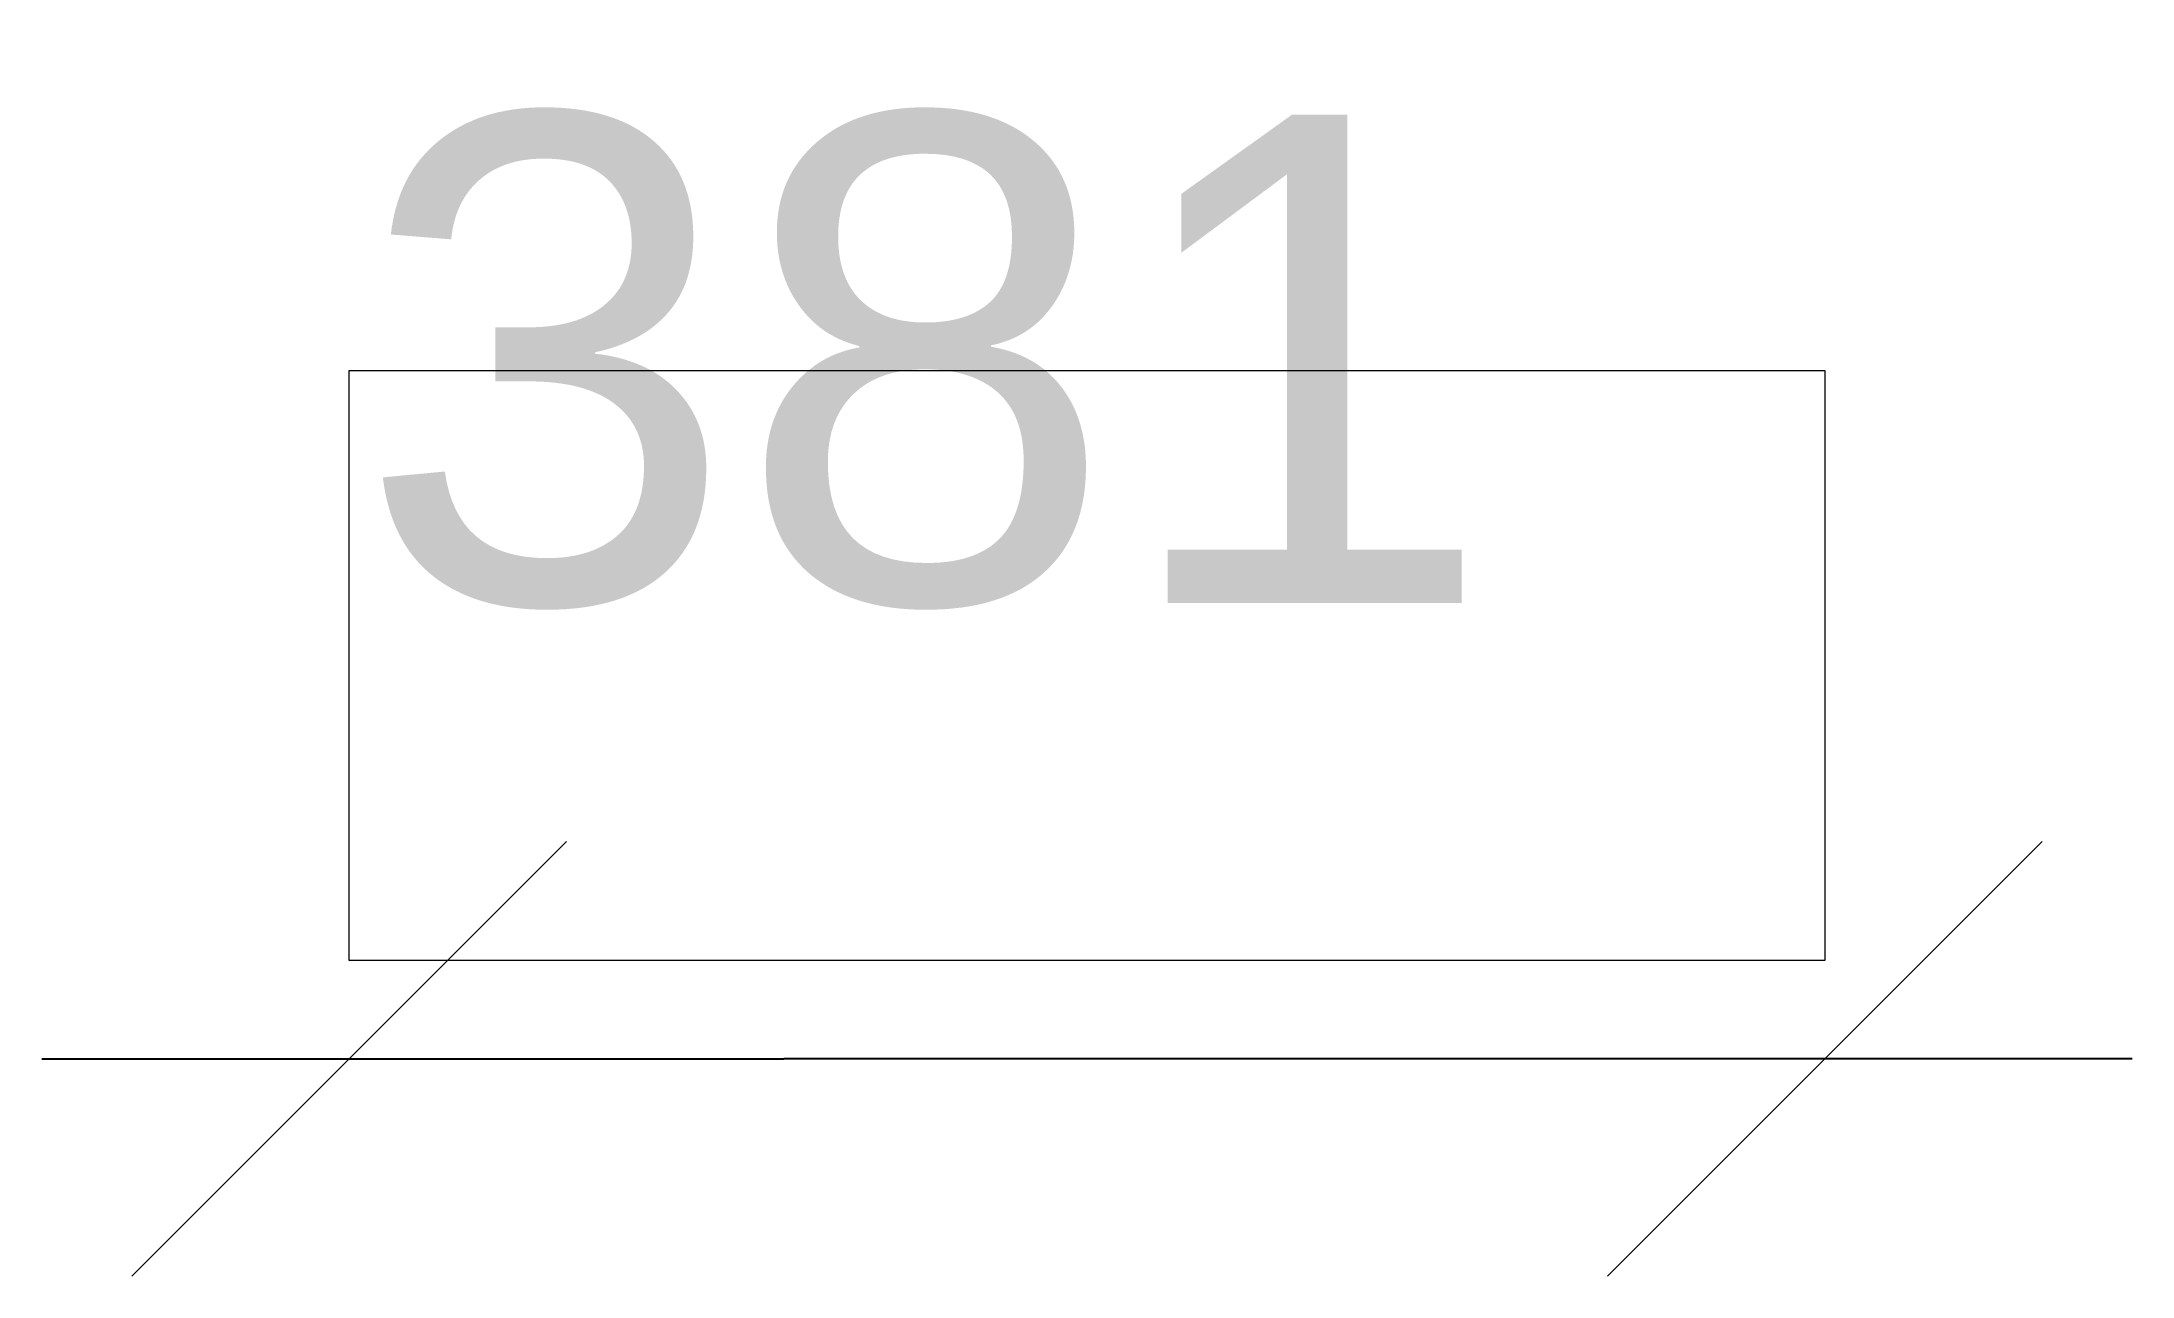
# Model space of a CAD drawing. Header units: millimetres. Extents: x -54 to 486, y -31 to 288.
import ezdxf

# ---------------------------------------------------------------- set-up
doc = ezdxf.new("R2010")
doc.units = ezdxf.units.MM
doc.header["$LTSCALE"] = 50
doc.header["$PDMODE"] = 1
doc.header["$PDSIZE"] = -2
doc.layers.add('Dimension', color=7, linetype='Continuous', lineweight=5)
doc.layers.add('None', color=7, linetype='Continuous', lineweight=5)
doc.styles.add('Arial', font='Arial.ttf')
doc.dimstyles.new('Arch', dxfattribs={"dimtxt": 126.090495, "dimasz": 112.241211, "dimexe": 158.75, "dimexo": 79.375, "dimgap": 79.375, "dimtad": 1, "dimtxsty": 'Arial', "dimblk": 'VW_SLASH', "dimblk1": 'VW_SLASH', "dimblk2": 'VW_SLASH', "dimcen": 0, "dimdle": 79.375, "dimazin": 0, "dimtfac": 1, "dimtix": 1, "dimtmove": 0, "dimatfit": 0, "dimldrblk": 'VW_FILLEDARROW', "dimfxl": 1, "dimfrac": 2, "dimtolj": 1, "dimarcsym": 0})

# ---------------------------------------------------------------- blocks, each defined once
blk = doc.blocks.new('VW_SLASH')
at = {"color": 0, "linetype": 'ByBlock', "lineweight": -2, "transparency": 16777216}
blk.add_line((0.7072, 0), (-1, 0), dxfattribs=at)
at = {"color": 0, "linetype": 'Continuous', "lineweight": 20, "transparency": 16777216, "flags": 128}
blk.add_lwpolyline([(0.5001, 0.5001), (-0.5001, -0.5001)], dxfattribs=at)
blk = doc.blocks.new('*D1')
at = {"layer": 'Defpoints', "color": 0, "transparency": 33554687}
for p in [(25.4, 50.8), (406.4, 50.8), (25.4, 25.4)]:
    blk.add_point(p, dxfattribs=at)
at = {"layer": 'Dimension', "color": 0, "linetype": 'Continuous', "lineweight": -2, "transparency": 33554687}
blk.add_line((294.16, 25.4), (137.64, 25.4), dxfattribs=at)
at = {"layer": 'Dimension', "color": 0, "lineweight": -2, "xscale": 112.2412109375, "yscale": 112.2412109375, "zscale": 112.2412109375, "rotation": 180}
blk.add_blockref('VW_SLASH', (25.4, 25.4), dxfattribs=at)
at = {"layer": 'Dimension', "color": 0, "lineweight": -2, "xscale": 112.2412109375, "yscale": 112.2412109375, "zscale": 112.2412109375}
blk.add_blockref('VW_SLASH', (406.4, 25.4), dxfattribs=at)
at = {"layer": 'Dimension', "color": 0, "lineweight": 5, "transparency": 33554687, "insert": (174.31, 205.32), "char_height": 126.09, "attachment_point": 5, "style": 'Arial'}
blk.add_mtext('\\A1;381', dxfattribs=at)
blk = doc.blocks.new('VW_FILLEDARROW')
at = {"linetype": 'Continuous', "lineweight": 0, "transparency": 16777216}
blk.add_hatch(color=0, dxfattribs=at).paths.add_polyline_path([(-1.4144, 0.379), (0, 0), (-1.4144, -0.379)])
at = {"color": 0, "linetype": 'Continuous', "lineweight": 5, "transparency": 16777216, "flags": 128}
blk.add_lwpolyline([(-1.4144, 0.379), (0, 0), (-1.4144, -0.379)], close=True, dxfattribs=at)

msp = doc.modelspace()

# ---------------------------------------------------------------- wipeouts: each hides what was drawn before it
at = {"color": 255, "linetype": 'Continuous', "lineweight": 5, "transparency": 33554687}
msp.add_wipeout([(25.4, 203.2), (406.4, 203.2), (406.4, 50.8), (25.4, 50.8)], dxfattribs=at).dxf.layer = 'None'

# ---------------------------------------------------------------- next in the draw order: linework, layer by layer
at = {"layer": 'None', "color": 7, "linetype": 'Continuous', "lineweight": 5, "transparency": 33554687, "flags": 128}
msp.add_lwpolyline([(25.4, 203.2), (406.4, 203.2), (406.4, 50.8), (25.4, 50.8)], close=True, dxfattribs=at)

# ---------------------------------------------------------------- next in the draw order: dimensions: what is measured, and where the dimension line sits
at = {"layer": 'Dimension', "color": 7, "linetype": 'Continuous', "lineweight": 5, "transparency": 33554687}
dim = msp.add_linear_dim(base=(25.4, 25.4), p1=(406.4, 50.8), p2=(25.4, 50.8), dimstyle='Arch', override={"dimdec": 0, "dimpost": '<>', "dimtxsty": 'Arial', "dimse1": 1, "dimse2": 1, "dimtix": 0, "dimtmove": 2}, dxfattribs=at)
dim.commit()
dim.dimension.update_dxf_attribs({"geometry": '*D1', "text_midpoint": (174.31, 205.32), "dimtype": 160})

doc.saveas('drawing.dxf')
